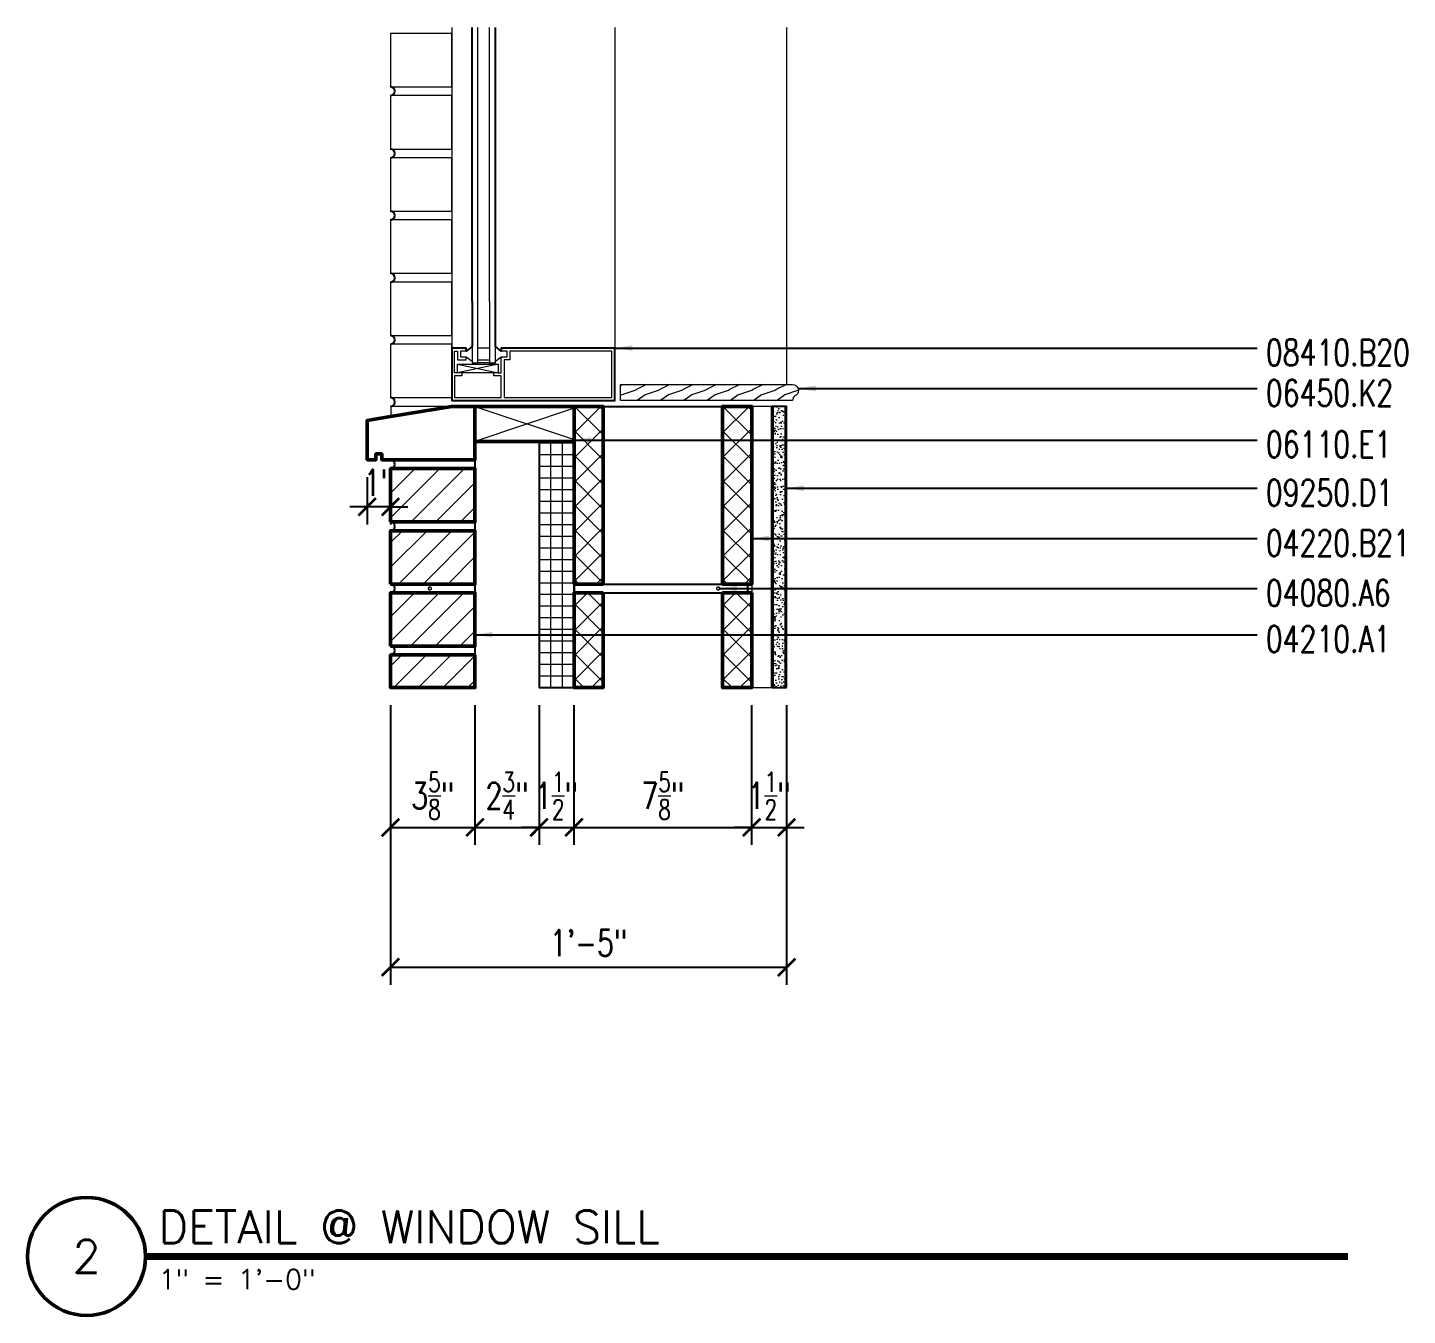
# Model space of a CAD drawing. Header units: inches. Extents: x 4066 to 5785, y 40 to 930.
# Drawn here: x 4066.4 to 4125.6, y 269 to 324.2 of the extents above; entities that cross this region are included whole.
import ezdxf
from ezdxf.enums import TextEntityAlignment as Align

# ---------------------------------------------------------------- set-up
doc = ezdxf.new("R2010")
doc.units = ezdxf.units.IN
doc.header["$LTSCALE"] = 0.5
doc.header["$MEASUREMENT"] = 0
doc.linetypes.add('HIDDEN', pattern=[0.375, 0.25, -0.125])
doc.layers.get('0').update_dxf_attribs({"lineweight": 18})
doc.layers.get('Defpoints').update_dxf_attribs({"color": 140, "lineweight": 18})
for name, color, linetype, lineweight in [('A-Anno-Dims', 211, 'Continuous', 18), ('A-Anno-Note', 231, 'Continuous', 25), ('A-Detl-Fine', 90, 'Continuous', 18), ('A-Detl-Medm', 31, 'Continuous', 25), ('A-Detl-Patt', 190, 'Continuous', 18), ('A-Detl-Thin', 150, 'Continuous', 18), ('A-Detl-Wide', 213, 'Continuous', 50), ('G-Anno-Ttlb', 213, 'Continuous', 50)]:
    doc.layers.add(name, color=color, linetype=linetype, lineweight=lineweight)
doc.styles.add('Arch-Dim', font='romans.shx', dxfattribs={"width": 0.75})
doc.styles.add('RomanS', font='romans.shx')
doc.dimstyles.new('Aec-Arch-I-96', dxfattribs={"dimscale": 96, "dimtxt": 0.09375, "dimasz": 0.0625, "dimexe": 0.0625, "dimexo": 0.0625, "dimgap": 0.03125, "dimtad": 1, "dimdec": 4, "dimzin": 3, "dimdsep": 46, "dimlunit": 4, "dimtxsty": 'Arch-Dim', "dimblk": 'ARCHTICK', "dimcen": 0.09375, "dimazin": 2, "dimtfac": 0.75, "dimtdec": 4, "dimtix": 1, "dimtmove": 2, "dimatfit": 2, "dimfxl": 1, "dimtolj": 1, "dimtzin": 0, "dimarcsym": 0})
pattern_1 = [(45, (0, 0.375), (-0.53033, 0.53033), [])]
pattern_2 = [(45, (0, 0.375), (-0.53033, 0.53033), []), (135, (0, 0.375), (-0.53033, -0.53033), [])]

# ---------------------------------------------------------------- blocks, each defined once
blk = doc.blocks.new('*U75')
at = {"layer": 'A-Detl-Patt'}
h = blk.add_hatch(dxfattribs=at)
h.set_pattern_fill('ANSI31', color=256, scale=6, style=0)
h.set_pattern_definition(pattern_1)
h.paths.add_polyline_path([(3.625, 2.667), (0, 2.667), (0, 1.268), (3.625, 1.268)], flags=0)
at = {"color": 0, "linetype": 'ByBlock'}
blk.add_lwpolyline([(3.625, 2.667), (0, 2.667), (0, 1.268), (3.625, 1.268), (3.625, 2.667)], close=True, dxfattribs=at)
blk = doc.blocks.new('*U32')
at = {"layer": 'A-Detl-Patt'}
h = blk.add_hatch(dxfattribs=at)
h.set_pattern_fill('ANSI31', color=256, scale=6, style=0)
h.set_pattern_definition(pattern_1)
h.paths.add_polyline_path([(0, 0.375), (3.625, 0.375), (3.625, 2.6667), (0, 2.6667)])
at = {"color": 0, "linetype": 'ByBlock'}
blk.add_lwpolyline([(0, 0.375), (3.625, 0.375), (3.625, 2.6667), (0, 2.6667)], close=True, dxfattribs=at)
at = {"layer": 'A-Detl-Medm'}
blk.add_line((3.625, 0.375), (3.625, 0), dxfattribs=at)
blk.add_arc((0, 0.1875), 0.1875, 270, 90, dxfattribs=at)
blk = doc.blocks.new('*U74')
at = {"layer": 'A-Detl-Patt'}
h = blk.add_hatch(dxfattribs=at)
h.set_pattern_fill('ANSI37', color=256, scale=6, style=0)
h.set_pattern_definition(pattern_2)
h.paths.add_polyline_path([(1.25, 8), (0, 8), (0, 3.9375), (1.25, 3.9375)], flags=0)
h = blk.add_hatch(dxfattribs=at)
h.set_pattern_fill('ANSI37', color=256, scale=6, style=0)
h.set_pattern_definition(pattern_2)
h.paths.add_polyline_path([(7.625, 8), (6.375, 8), (6.375, 3.9375), (7.625, 3.9375)], flags=0)
at = {"color": 0, "linetype": 'ByBlock'}
for points in [[(1.25, 8), (0, 8), (0, 3.9375), (1.25, 3.9375), (1.25, 8)], [(7.625, 8), (6.375, 8), (6.375, 3.9375), (7.625, 3.9375), (7.625, 8)]]:
    blk.add_lwpolyline(points, close=True, dxfattribs=at)
at = {"layer": 'A-Detl-Medm'}
blk.add_lwpolyline([(1.25, 8), (6.375, 8)], dxfattribs=at)
blk = doc.blocks.new('*U33')
at = {"layer": 'A-Detl-Patt'}
h = blk.add_hatch(dxfattribs=at)
h.set_pattern_fill('ANSI37', color=256, scale=6, style=0)
h.set_pattern_definition(pattern_2)
h.paths.add_polyline_path([(0, 0.375), (1.25, 0.375), (1.25, 8), (0, 8)])
h = blk.add_hatch(dxfattribs=at)
h.set_pattern_fill('ANSI37', color=256, scale=6, style=0)
h.set_pattern_definition(pattern_2)
h.paths.add_polyline_path([(6.375, 0.375), (7.625, 0.375), (7.625, 8), (6.375, 8)])
at = {"color": 0, "linetype": 'ByBlock'}
for points in [[(0, 0.375), (1.25, 0.375), (1.25, 8), (0, 8)], [(6.375, 0.375), (7.625, 0.375), (7.625, 8), (6.375, 8)]]:
    blk.add_lwpolyline(points, close=True, dxfattribs=at)
at = {"layer": 'A-Detl-Medm'}
for p, q in [((1.25, 8), (6.375, 8)), ((0, 0.375), (0, 0)), ((1.25, 0.375), (6.375, 0.375))]:
    blk.add_line(p, q, dxfattribs=at)
blk.add_arc((7.625, 0.1875), 0.1875, 90, 270, dxfattribs=at)
blk = doc.blocks.new('AecDtl_8412LS2')
at = {"layer": 'A-Detl-Fine', "linetype": 'Continuous'}
for p, q in [((1.124, 2.25), (1.124, 4.25)), ((1.624, 4.25), (1.624, 2.25)), ((1.624, 2.25), (1.124, 2.25)), ((0.25, 1.562), (2, 1.187)), ((2, 1.562), (0.25, 1.187)), ((1.124, 1.75), (1.624, 1.75)), ((1.624, 1.625), (1.124, 1.625))]:
    blk.add_line(p, q, dxfattribs=at)
at = {"layer": 'A-Detl-Fine'}
for points in [[(0.25, 1.187), (0.125, 1.187), (0.125, 1.75), (0.125, 2.125), (0.25, 2.125)], [(0.25, 2.125), (0.25, 1.75), (0.625, 1.75), (0.625, 1.875)], [(0.625, 2.125), (0.375, 2.125), (0.375, 1.875), (0.625, 1.875), (0.875, 1.688)], [(1.875, 1.688), (2.125, 1.875), (2.375, 1.875), (2.375, 2.125), (2.125, 2.125)]]:
    blk.add_lwpolyline(points, dxfattribs=at)
at = {"layer": 'A-Detl-Fine', "linetype": 'Continuous'}
for points in [[(0.874, 2.312), (0.874, 1.625), (1.124, 1.625), (1.124, 2.25)], [(1.624, 2.25), (1.624, 1.625), (1.874, 1.625), (1.874, 2.312)], [(2, 1.187), (2.125, 1.187), (2.125, 1.875)], [(0.438, 1.187), (0.438, 1.062), (0.125, 1.062), (0.125, 0.125), (2.125, 0.125), (2.125, 1.062), (1.812, 1.062), (1.812, 1.187)], [(0.25, 1.187), (0.25, 1.562), (2, 1.562), (2, 1.187), (0.25, 1.187)]]:
    blk.add_lwpolyline(points, dxfattribs=at)
at = {"layer": 'A-Detl-Fine'}
blk.add_lwpolyline([(6.875, 0.125), (6.875, 2.125), (2.5, 2.125), (2.5, 1.75), (2.25, 1.75), (2.25, 0.125)], close=True, dxfattribs=at)
at = {"layer": 'A-Detl-Medm', "linetype": 'Continuous'}
blk.add_lwpolyline([(0.874, 4.25), (0.874, 2.312), (0.624, 2.125), (0.624, 2.25), (0, 2.25), (0, 0), (1, 0), (7, 0), (7, 0), (7, 2.25), (2.124, 2.25), (2.124, 2.125), (1.874, 2.312), (1.874, 4.25)], dxfattribs=at)
blk = doc.blocks.new('AecDtl_WoodMillwork_6228B')
at = {"layer": 'A-Detl-Patt'}
h = blk.add_hatch(dxfattribs=at)
h.set_pattern_fill('WOOD_1', color=256, style=0)
h.set_pattern_definition([(216.8699, (-11.1, -106.5), (2.9999999, 2.00000012), [0.5, -4.5]), (206.5651, (-10.5, -106.8), (-0.9999992, -1.0000013), [1.118034, -1.118034]), (198.4349, (-10.5, -107.3), (-2.0000004, -0.9999984), [0.632456, -2.529822])])
h.paths.add_polyline_path([(0, 0.6875), (5.25, 0.6875, -0.7207592), (5.4, 0.2375), (5.35, 0.2, 0.236068), (5.25, 0), (0, 0), (-2.13, 0), (-2.13, 0.6875)], flags=0)
at = {"layer": 'A-Detl-Thin'}
blk.add_lwpolyline([(0, 0.6875), (5.25, 0.6875, -0.7207592), (5.4, 0.2375), (5.35, 0.2, 0.236068), (5.25, 0), (0, 0), (-2.13, 0), (-2.13, 0.6875), (0, 0.6875)], format="xyb", close=True, dxfattribs=at)
blk = doc.blocks.new('*U41')
at = {"color": 0, "linetype": 'ByBlock'}
blk.add_lwpolyline([(3.625, 2.667), (3.625, 0.375), (0, 0.375), (-0.375, 0.375), (-0.375, 0.625), (-0.625, 0.625), (-0.625, 0.375), (-1, 0.375), (-1, 2.063), (0, 2.229), (2.625, 2.667), (3.625, 2.667)], close=True, dxfattribs=at)
at = {"layer": 'A-Detl-Medm', "extrusion": (0, 0, -1)}
blk.add_lwpolyline([(0, 0, -1), (0, 0.375)], format="xyb", dxfattribs=at)
blk.add_lwpolyline([(-3.625, 0.375), (-3.625, 0)], dxfattribs=at)
blk = doc.blocks.new('*U43')
at = {"color": 0, "linetype": 'ByBlock'}
blk.add_lwpolyline([(0, 2.6667), (0, 0.375), (2.625, 0.375), (2.625, 2.6667), (0, 2.6667)], close=True, dxfattribs=at)
at = {"layer": 'A-Detl-Medm'}
blk.add_lwpolyline([(0, 0, 1), (0, 0.375)], format="xyb", dxfattribs=at)
blk = doc.blocks.new('*U42')
at = {"color": 0, "linetype": 'ByBlock'}
blk.add_lwpolyline([(0, 2.6667), (0, 0.375), (2.625, 0.375), (2.625, 2.6667), (0, 2.6667)], close=True, dxfattribs=at)
at = {"layer": 'A-Detl-Medm'}
blk.add_lwpolyline([(0, 0, 1), (0, 0.375)], format="xyb", dxfattribs=at)
blk = doc.blocks.new('*U53')
at = {"color": 0, "linetype": 'ByBlock'}
blk.add_lwpolyline([(0, 2.6667), (0, 0.375), (2.625, 0.375), (2.625, 2.6667), (0, 2.6667)], close=True, dxfattribs=at)
at = {"layer": 'A-Detl-Medm'}
blk.add_lwpolyline([(0, 0, 1), (0, 0.375)], format="xyb", dxfattribs=at)
blk = doc.blocks.new('*U52')
at = {"color": 0, "linetype": 'ByBlock'}
blk.add_lwpolyline([(0, 2.6667), (0, 0.375), (2.625, 0.375), (2.625, 2.6667), (0, 2.6667)], close=True, dxfattribs=at)
at = {"layer": 'A-Detl-Medm'}
blk.add_lwpolyline([(0, 0, 1), (0, 0.375)], format="xyb", dxfattribs=at)
blk = doc.blocks.new('*U51')
at = {"color": 0, "linetype": 'ByBlock'}
blk.add_lwpolyline([(0, 2.6667), (0, 0.375), (2.625, 0.375), (2.625, 2.6667), (0, 2.6667)], close=True, dxfattribs=at)
at = {"layer": 'A-Detl-Medm'}
blk.add_lwpolyline([(0, 0, 1), (0, 0.375)], format="xyb", dxfattribs=at)
blk = doc.blocks.new('*U50')
at = {"color": 0, "linetype": 'ByBlock'}
blk.add_lwpolyline([(0, 2.6667), (0, 0.375), (2.625, 0.375), (2.625, 2.6667), (0, 2.6667)], close=True, dxfattribs=at)
at = {"layer": 'A-Detl-Medm'}
blk.add_lwpolyline([(0, 0, 1), (0, 0.375)], format="xyb", dxfattribs=at)
blk = doc.blocks.new('*U54')
at = {"color": 0, "linetype": 'ByBlock'}
blk.add_lwpolyline([(0, 0), (1.5, 0), (1.5, 4.25), (0, 4.25), (0, 0)], close=True, dxfattribs=at)
at = {"layer": 'A-Detl-Thin'}
for points in [[(0, 0), (1.417, 4.25)], [(0.083, 4.25), (1.5, 0)]]:
    blk.add_lwpolyline(points, dxfattribs=at)
blk = doc.blocks.new('*U65')
at = {"color": 0, "linetype": 'ByBlock'}
blk.add_lwpolyline([(-6.1225, -0.1875, 0.0625, 0.0625, 1), (-6.2475, -0.1875, 0.0625, 0.0625, 1), (-6.1225, -0.1875, 0, 0, 0), (6.1225, -0.1875, 0.0625, 0.0625, 1), (6.2475, -0.1875, 0.0625, 0.0625, 1), (6.1225, -0.1875, 0, 0, 0)], format="xyseb", dxfattribs=at)
blk = doc.blocks.new('_ArchTick')
at = {"color": 0, "linetype": 'ByBlock', "const_width": 0.15}
blk.add_lwpolyline([(-0.5, -0.5), (0.5, 0.5)], dxfattribs=at)
blk = doc.blocks.new('*D97')
at = {"layer": 'A-Anno-Dims', "color": 0, "lineweight": -2, "transparency": 16777216}
for p, q in [((4081.974, 295.186), (4081.974, 289.186)), ((4085.599, 295.186), (4085.599, 289.186)), ((4081.974, 289.936), (4085.599, 289.936))]:
    blk.add_line(p, q, dxfattribs=at)
at = {"layer": 'Defpoints', "color": 0, "transparency": 16777216}
for p in [(4081.974, 295.936), (4085.599, 295.936), (4085.599, 289.936)]:
    blk.add_point(p, dxfattribs=at)
at = {"layer": 'A-Anno-Dims', "color": 0, "lineweight": -2, "transparency": 16777216, "xscale": 0.75, "yscale": 0.75, "zscale": 0.75, "rotation": 180}
blk.add_blockref('_ArchTick', (4081.974, 289.936), dxfattribs=at)
at = {"layer": 'A-Anno-Dims', "color": 0, "lineweight": -2, "transparency": 16777216, "xscale": 0.75, "yscale": 0.75, "zscale": 0.75}
blk.add_blockref('_ArchTick', (4085.599, 289.936), dxfattribs=at)
at = {"layer": 'A-Anno-Dims', "color": 0, "transparency": 16777216, "insert": (4083.787, 291.295), "char_height": 1.125, "attachment_point": 5, "style": 'Arch-Dim'}
blk.add_mtext('\\A1;3{\\H0.750000x;\\S5/8;}"', dxfattribs=at)
blk = doc.blocks.new('*D98')
at = {"layer": 'A-Anno-Dims', "color": 0, "lineweight": -2, "transparency": 16777216}
for p, q in [((4085.599, 295.186), (4085.599, 289.186)), ((4088.349, 295.186), (4088.349, 289.186)), ((4085.599, 289.936), (4088.349, 289.936))]:
    blk.add_line(p, q, dxfattribs=at)
at = {"layer": 'Defpoints', "color": 0, "transparency": 16777216}
for p in [(4085.599, 295.936), (4088.349, 295.936), (4088.349, 289.936)]:
    blk.add_point(p, dxfattribs=at)
at = {"layer": 'A-Anno-Dims', "color": 0, "lineweight": -2, "transparency": 16777216, "xscale": 0.75, "yscale": 0.75, "zscale": 0.75, "rotation": 180}
blk.add_blockref('_ArchTick', (4085.599, 289.936), dxfattribs=at)
at = {"layer": 'A-Anno-Dims', "color": 0, "lineweight": -2, "transparency": 16777216, "xscale": 0.75, "yscale": 0.75, "zscale": 0.75}
blk.add_blockref('_ArchTick', (4088.349, 289.936), dxfattribs=at)
at = {"layer": 'A-Anno-Dims', "color": 0, "transparency": 16777216, "insert": (4086.974, 291.295), "char_height": 1.125, "attachment_point": 5, "style": 'Arch-Dim'}
blk.add_mtext('\\A1;2{\\H0.750000x;\\S3/4;}"', dxfattribs=at)
blk = doc.blocks.new('*D99')
at = {"layer": 'A-Anno-Dims', "color": 0, "lineweight": -2, "transparency": 16777216}
for p, q in [((4088.349, 295.186), (4088.349, 289.186)), ((4089.849, 295.186), (4089.849, 289.186)), ((4088.349, 289.936), (4087.599, 289.936)), ((4088.349, 289.936), (4089.849, 289.936)), ((4089.849, 289.936), (4090.599, 289.936))]:
    blk.add_line(p, q, dxfattribs=at)
at = {"layer": 'Defpoints', "color": 0, "transparency": 16777216}
for p in [(4088.349, 295.936), (4089.849, 295.936), (4089.849, 289.936)]:
    blk.add_point(p, dxfattribs=at)
at = {"layer": 'A-Anno-Dims', "color": 0, "lineweight": -2, "transparency": 16777216, "xscale": 0.75, "yscale": 0.75, "zscale": 0.75}
blk.add_blockref('_ArchTick', (4088.349, 289.936), dxfattribs=at)
at = {"layer": 'A-Anno-Dims', "color": 0, "lineweight": -2, "transparency": 16777216, "xscale": 0.75, "yscale": 0.75, "zscale": 0.75, "rotation": 180}
blk.add_blockref('_ArchTick', (4089.849, 289.936), dxfattribs=at)
at = {"layer": 'A-Anno-Dims', "color": 0, "transparency": 16777216, "insert": (4089.099, 291.295), "char_height": 1.125, "attachment_point": 5, "style": 'Arch-Dim'}
blk.add_mtext('\\A1;1{\\H0.750000x;\\S1/2;}"', dxfattribs=at)
blk = doc.blocks.new('*D100')
at = {"layer": 'A-Anno-Dims', "color": 0, "lineweight": -2, "transparency": 16777216}
for p, q in [((4089.849, 295.186), (4089.849, 289.186)), ((4097.474, 295.186), (4097.474, 289.186)), ((4089.849, 289.936), (4097.474, 289.936))]:
    blk.add_line(p, q, dxfattribs=at)
at = {"layer": 'Defpoints', "color": 0, "transparency": 16777216}
for p in [(4089.849, 295.936), (4097.474, 295.936), (4097.474, 289.936)]:
    blk.add_point(p, dxfattribs=at)
at = {"layer": 'A-Anno-Dims', "color": 0, "lineweight": -2, "transparency": 16777216, "xscale": 0.75, "yscale": 0.75, "zscale": 0.75, "rotation": 180}
blk.add_blockref('_ArchTick', (4089.849, 289.936), dxfattribs=at)
at = {"layer": 'A-Anno-Dims', "color": 0, "lineweight": -2, "transparency": 16777216, "xscale": 0.75, "yscale": 0.75, "zscale": 0.75}
blk.add_blockref('_ArchTick', (4097.474, 289.936), dxfattribs=at)
at = {"layer": 'A-Anno-Dims', "color": 0, "transparency": 16777216, "insert": (4093.662, 291.295), "char_height": 1.125, "attachment_point": 5, "style": 'Arch-Dim'}
blk.add_mtext('\\A1;7{\\H0.750000x;\\S5/8;}"', dxfattribs=at)
blk = doc.blocks.new('*D101')
at = {"layer": 'A-Anno-Dims', "color": 0, "lineweight": -2, "transparency": 16777216}
for p, q in [((4097.474, 295.186), (4097.474, 289.186)), ((4098.974, 295.186), (4098.974, 289.186)), ((4097.474, 289.936), (4096.724, 289.936)), ((4097.474, 289.936), (4098.974, 289.936)), ((4098.974, 289.936), (4099.724, 289.936))]:
    blk.add_line(p, q, dxfattribs=at)
at = {"layer": 'Defpoints', "color": 0, "transparency": 16777216}
for p in [(4097.474, 295.936), (4098.974, 295.936), (4098.974, 289.936)]:
    blk.add_point(p, dxfattribs=at)
at = {"layer": 'A-Anno-Dims', "color": 0, "lineweight": -2, "transparency": 16777216, "xscale": 0.75, "yscale": 0.75, "zscale": 0.75}
blk.add_blockref('_ArchTick', (4097.474, 289.936), dxfattribs=at)
at = {"layer": 'A-Anno-Dims', "color": 0, "lineweight": -2, "transparency": 16777216, "xscale": 0.75, "yscale": 0.75, "zscale": 0.75, "rotation": 180}
blk.add_blockref('_ArchTick', (4098.974, 289.936), dxfattribs=at)
at = {"layer": 'A-Anno-Dims', "color": 0, "transparency": 16777216, "insert": (4098.224, 291.295), "char_height": 1.125, "attachment_point": 5, "style": 'Arch-Dim'}
blk.add_mtext('\\A1;1{\\H0.750000x;\\S1/2;}"', dxfattribs=at)
blk = doc.blocks.new('*D102')
at = {"layer": 'A-Anno-Dims', "color": 0, "lineweight": -2, "transparency": 16777216}
for p, q in [((4081.974, 295.186), (4081.974, 283.186)), ((4098.974, 295.186), (4098.974, 283.186)), ((4081.974, 283.936), (4098.974, 283.936))]:
    blk.add_line(p, q, dxfattribs=at)
at = {"layer": 'Defpoints', "color": 0, "transparency": 16777216}
for p in [(4081.974, 295.936), (4098.974, 295.936), (4098.974, 283.936)]:
    blk.add_point(p, dxfattribs=at)
at = {"layer": 'A-Anno-Dims', "color": 0, "lineweight": -2, "transparency": 16777216, "xscale": 0.75, "yscale": 0.75, "zscale": 0.75, "rotation": 180}
blk.add_blockref('_ArchTick', (4081.974, 283.936), dxfattribs=at)
at = {"layer": 'A-Anno-Dims', "color": 0, "lineweight": -2, "transparency": 16777216, "xscale": 0.75, "yscale": 0.75, "zscale": 0.75}
blk.add_blockref('_ArchTick', (4098.974, 283.936), dxfattribs=at)
at = {"layer": 'A-Anno-Dims', "color": 0, "transparency": 16777216, "insert": (4090.474, 284.981), "char_height": 1.125, "attachment_point": 5, "style": 'Arch-Dim'}
blk.add_mtext('\\A1;1\'-5"', dxfattribs=at)
blk = doc.blocks.new('*D103')
at = {"layer": 'A-Anno-Dims', "color": 0, "lineweight": -2, "transparency": 16777216}
for p, q in [((4080.974, 304.957), (4080.974, 302.936)), ((4081.974, 304.582), (4081.974, 302.936)), ((4080.974, 303.686), (4080.224, 303.686)), ((4081.974, 303.686), (4080.974, 303.686)), ((4081.974, 303.686), (4082.724, 303.686))]:
    blk.add_line(p, q, dxfattribs=at)
at = {"layer": 'Defpoints', "color": 0, "transparency": 16777216}
for p in [(4080.974, 305.707), (4081.974, 305.332), (4080.974, 303.686)]:
    blk.add_point(p, dxfattribs=at)
at = {"layer": 'A-Anno-Dims', "color": 0, "lineweight": -2, "transparency": 16777216, "xscale": 0.75, "yscale": 0.75, "zscale": 0.75}
blk.add_blockref('_ArchTick', (4080.974, 303.686), dxfattribs=at)
at = {"layer": 'A-Anno-Dims', "color": 0, "lineweight": -2, "transparency": 16777216, "xscale": 0.75, "yscale": 0.75, "zscale": 0.75, "rotation": 180}
blk.add_blockref('_ArchTick', (4081.974, 303.686), dxfattribs=at)
at = {"layer": 'A-Anno-Dims', "color": 0, "transparency": 16777216, "insert": (4081.474, 304.731), "char_height": 1.125, "attachment_point": 5, "style": 'Arch-Dim'}
blk.add_mtext('\\A1;1"', dxfattribs=at)
blk = doc.blocks.new('Anno_Title_A1')
at = {"color": 0, "linetype": 'ByBlock', "lineweight": -2}
blk.add_circle((0, 0), 2.25, dxfattribs=at)
blk.add_circle((0, 0), 2.25, dxfattribs=at)
at = {"color": 0, "linetype": 'ByBlock', "lineweight": -2, "style": 'RomanS'}
blk.add_attdef('NUMBER', text='', height=1.25, dxfattribs=at).set_placement((0, 0), align=Align.MIDDLE)
blk = doc.blocks.new('Anno_Title_T1')
at = {"color": 0, "linetype": 'ByBlock', "lineweight": -2, "style": 'RomanS'}
blk.add_attdef('TITLE', (2.75, 0.5), '', height=1.25, dxfattribs=at)
blk.add_attdef('SCALE', text='', height=0.75, dxfattribs=at).set_placement((2.75, -0.5), align=Align.TOP_LEFT)

msp = doc.modelspace()

# ---------------------------------------------------------------- hatches: boundary and pattern name
at = {"layer": 'A-Detl-Patt'}
h = msp.add_hatch(dxfattribs=at)
h.set_pattern_fill('GENERAL_TEXTURE', color=256, scale=0.5, angle=90, style=0, pattern_type=2)
h.set_pattern_definition([(90, (4098.9644, 295.956), (-0.5, 0.005), [0.005, -0.5]), (100, (4098.9544, 296.116), (-0.493272, -0.0819), [0.005, -0.5]), (110, (4098.8444, 296.026), (-0.471556, -0.166312), [0.005, -0.5]), (120, (4098.7644, 296.136), (-0.435513, -0.24567), [0.005, -0.5]), (130, (4098.7344, 296.006), (-0.386236, -0.317564), [0.005, -0.5]), (140, (4098.6144, 296.046), (-0.325224, -0.379808), [0.005, -0.5]), (150, (4098.5244, 295.976), (-0.25433, -0.430513), [0.005, -0.5]), (160, (4098.5344, 296.136), (-0.175709, -0.468136), [0.005, -0.5]), (170, (4098.5144, 296.256), (-0.091748, -0.491536), [0.005, -0.5]), (180, (4098.6344, 296.316), (-0.005, -0.5), [0.005, -0.5]), (190, (4098.6444, 296.416), (0.0819, -0.493272), [0.005, -0.5]), (200, (4098.8244, 296.416), (0.166312, -0.471556), [0.005, -0.5]), (210, (4098.8844, 296.326), (0.24567, -0.435513), [0.005, -0.5]), (220, (4098.8544, 296.186), (0.317564, -0.386236), [0.005, -0.5]), (230, (4098.7644, 296.276), (0.379808, -0.325224), [0.005, -0.5]), (240, (4098.6744, 296.186), (0.430513, -0.25433), [0.005, -0.5]), (250, (4098.9544, 296.396), (0.468136, -0.175709), [0.005, -0.5])])
h.paths.add_polyline_path([(4098.41192, 295.93598), (4098.41192, 307.99848), (4098.91192, 307.99848), (4098.91192, 295.93598)], flags=0)
h = msp.add_hatch(dxfattribs=at)
h.set_pattern_fill('ANSI37', color=256, scale=4, angle=135, style=0)
h.set_pattern_definition([(180, (4089.8494, 295.936), (-1e-16, -0.5), []), (270, (4089.8494, 295.936), (0.5, -1e-16), [])])
h.paths.add_polyline_path([(4089.84942, 295.93598), (4089.84942, 306.49848), (4088.34942, 306.49848), (4088.34942, 295.93598)])

# ---------------------------------------------------------------- linework, layer by layer
at = {"layer": 'A-Detl-Fine'}
for p, q in [((4085.72351, 312.49888), (4085.72351, 324.24848)), ((4086.22351, 312.49888), (4086.22351, 324.24848)), ((4098.97447, 324.24848), (4098.97442, 308.93637)), ((4098.41192, 295.93598), (4098.41192, 307.99848)), ((4098.91192, 295.93598), (4098.91192, 307.99848))]:
    msp.add_line(p, q, dxfattribs=at)
at = {"layer": 'A-Detl-Fine', "linetype": 'HIDDEN'}
msp.add_line((4097.49532, 295.93598), (4097.49532, 307.99848), dxfattribs=at)
at = {"layer": 'A-Detl-Medm'}
for p, q in [((4085.47351, 312.49888), (4085.47351, 324.24848)), ((4086.47351, 312.49888), (4086.47351, 324.24848))]:
    msp.add_line(p, q, dxfattribs=at)
for points in [[(4098.97442, 295.93598), (4098.97442, 307.99848), (4098.34942, 307.99848), (4098.34942, 295.93598)], [(4089.84942, 295.93598), (4089.84942, 306.49848), (4088.34942, 306.49848), (4088.34942, 295.93598)]]:
    msp.add_lwpolyline(points, close=True, dxfattribs=at)
at = {"layer": 'A-Detl-Thin'}
for p, q in [((4084.59938, 324.24848), (4084.59942, 310.49888)), ((4091.59947, 324.24848), (4091.59942, 310.49888)), ((4084.59942, 307.99888), (4081.98666, 307.99888)), ((4081.98666, 307.99888), (4081.98666, 307.54018)), ((4098.32852, 295.93598), (4098.32852, 307.99848))]:
    msp.add_line(p, q, dxfattribs=at)
msp.add_lwpolyline([(4098.34942, 295.93598), (4098.34942, 307.99848), (4097.47442, 307.99848), (4097.47442, 295.93598)], close=True, dxfattribs=at)
at = {"layer": 'G-Anno-Ttlb'}
msp.add_lwpolyline([(4071.46185, 271.53382, 0.3, 0.3, 0), (4123.06523, 271.53382, 0.3, 0.3, 0)], format="xyseb", dxfattribs=at)

# ---------------------------------------------------------------- block references
at = {"layer": 'A-Detl-Medm'}
for name, p in [('AecDtl_8412LS2', (4084.59942, 308.24888)), ('AecDtl_WoodMillwork_6228B', (4093.97942, 308.24888))]:
    msp.add_blockref(name, p, dxfattribs=at)
at = {"layer": 'A-Detl-Thin'}
for name, p in [('*U50', (4081.97442, 321.33198)), ('*U51', (4081.97442, 318.66528)), ('*U52', (4081.97442, 315.99858)), ('*U53', (4081.97442, 313.33188)), ('*U42', (4081.97442, 310.66518)), ('*U43', (4081.97442, 307.99848))]:
    msp.add_blockref(name, p, dxfattribs=at)
at = {"layer": 'A-Detl-Wide'}
for name, p in [('*U41', (4081.97442, 305.33218)), ('*U33', (4089.84942, 299.99848)), ('*U32', (4081.97442, 302.66548)), ('*U32', (4081.97442, 299.99878)), ('*U65', (4089.84942, 300.37348)), ('*U32', (4081.97442, 297.33448)), ('*U74', (4089.84942, 291.99848)), ('*U75', (4081.97442, 294.66778))]:
    msp.add_blockref(name, p, dxfattribs=at)
at = {"layer": 'A-Detl-Wide', "rotation": 270}
msp.add_blockref('*U54', (4085.59942, 307.99848), dxfattribs=at)
at = {"layer": 'G-Anno-Ttlb'}
ref = msp.add_blockref('Anno_Title_A1', (4068.9306, 271.53382), dxfattribs=dict(at, xscale=1.125, yscale=1.125, zscale=1.125))
ref.add_attrib('NUMBER', '2', dxfattribs={"layer": '0', "color": 0, "linetype": 'ByBlock', "lineweight": -2, "height": 1.40625, "style": 'Arch-Dim'}).set_placement((4068.9306, 271.53382), align=Align.MIDDLE)
ref = msp.add_blockref('Anno_Title_T1', (4068.9306, 271.53382), dxfattribs=dict(at, xscale=1.125, yscale=1.125, zscale=1.125))
ref.add_attrib('SCALE', '1" = 1\'-0"', dxfattribs={"layer": '0', "color": 0, "linetype": 'ByBlock', "lineweight": -2, "height": 0.84375, "style": 'Arch-Dim'}).set_placement((4072.02435, 270.97132), align=Align.TOP_LEFT)
ref.add_attrib('TITLE', 'DETAIL @ WINDOW SILL', (4072.02435, 272.09632), dxfattribs={"layer": '0', "color": 0, "linetype": 'ByBlock', "lineweight": -2, "height": 1.40625, "style": 'Arch-Dim'})

# ---------------------------------------------------------------- texts
at = {"layer": 'A-Anno-Note', "char_height": 1.125, "attachment_point": 1, "style": 'Arch-Dim'}
for s, insert in [('08410.B20', (4119.54106, 310.87388)), ('06450.K2', (4119.54106, 309.14044)), ('06110.E1', (4119.54106, 306.93021)), ('09250.D1', (4119.54106, 304.86463)), ('04220.B21', (4119.54106, 302.70422)), ('04080.A6', (4119.54106, 300.56098)), ('04210.A1', (4119.54106, 298.57884))]:
    msp.add_mtext(s, dxfattribs=dict(at, insert=insert))

# ---------------------------------------------------------------- dimensions: what is measured, and where the dimension line sits
at = {"layer": 'A-Anno-Dims'}
for base, p1, p2, picture, middle in [((4080.97442, 303.68633), (4081.97442, 305.33218), (4080.97442, 305.70718), '*D103', (4081.47442, 304.73097)), ((4085.59942, 289.93598), (4081.97442, 295.93598), (4085.59942, 295.93598), '*D97', (4083.78692, 291.29536)), ((4098.97442, 283.93598), (4081.97442, 295.93598), (4098.97442, 295.93598), '*D102', (4090.47442, 284.98062)), ((4088.34942, 289.93598), (4085.59942, 295.93598), (4088.34942, 295.93598), '*D98', (4086.97442, 291.29536)), ((4089.84942, 289.93598), (4088.34942, 295.93598), (4089.84942, 295.93598), '*D99', (4089.09942, 291.29536)), ((4097.47442, 289.93598), (4089.84942, 295.93598), (4097.47442, 295.93598), '*D100', (4093.66192, 291.29536)), ((4098.97442, 289.93598), (4097.47442, 295.93598), (4098.97442, 295.93598), '*D101', (4098.22442, 291.29536))]:
    dim = msp.add_linear_dim(base=base, p1=p1, p2=p2, dimstyle='Aec-Arch-I-96', override={"dimscale": 12}, dxfattribs=at)
    dim.commit()
    dim.dimension.update_dxf_attribs({"geometry": picture, "text_midpoint": middle})

# ---------------------------------------------------------------- leaders
at = {"layer": 'A-Anno-Note'}
for points in [[(4091.59942, 310.49888), (4119.16606, 310.49888)], [(4099.46659, 308.76544), (4119.16606, 308.76544)], [(4089.84942, 306.55521), (4119.16606, 306.55521)], [(4098.97442, 304.48963), (4119.16606, 304.48963)], [(4097.47442, 302.32922), (4119.16606, 302.32922)], [(4096.09692, 300.18598), (4119.16606, 300.18598)], [(4085.59942, 298.20384), (4119.16606, 298.20384)]]:
    msp.add_leader(points, dimstyle='Aec-Arch-I-96', override={"dimscale": 12}, dxfattribs=at)

doc.saveas('drawing.dxf')
